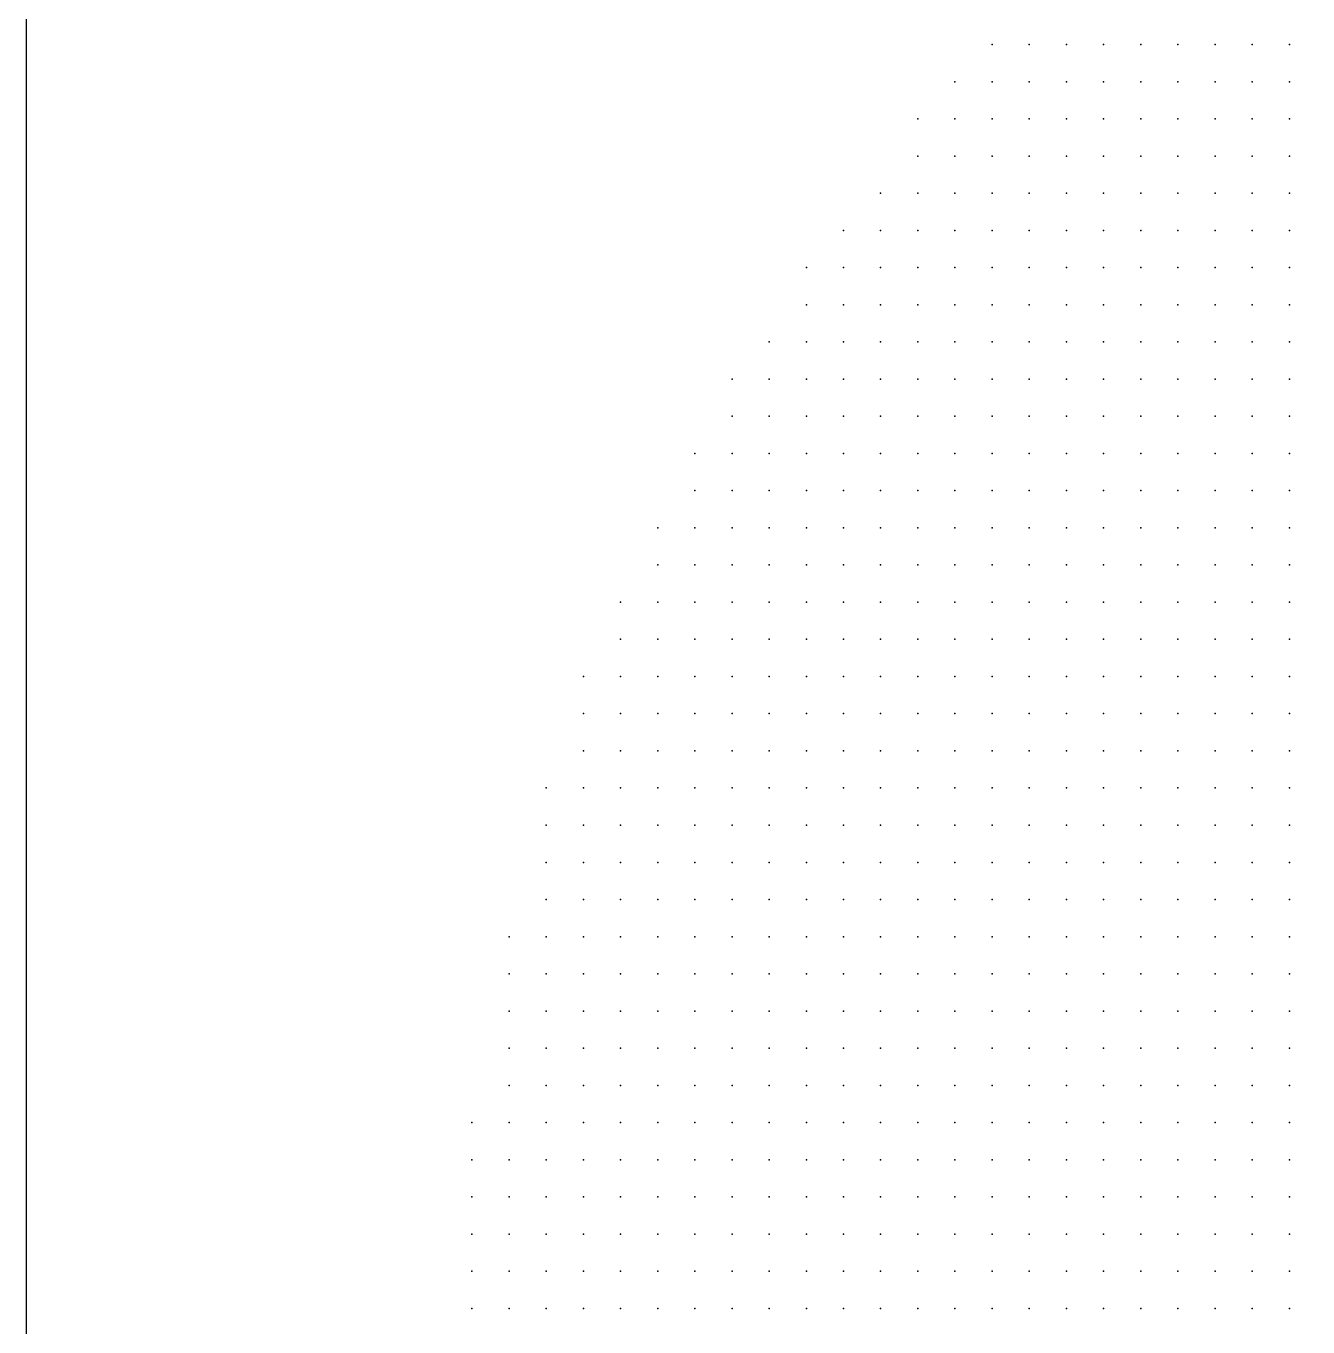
# Model space of a CAD drawing. Header units: millimetres. Extents: x 2848 to 6961, y 1568 to 7914.
# Drawn here: x 3598.28 to 3632.78, y 1649.79 to 1684.79 of the extents above; entities that cross this region are included whole.
import ezdxf

# ---------------------------------------------------------------- set-up
doc = ezdxf.new("R2010")
doc.units = ezdxf.units.MM
doc.header["$PDSIZE"] = -2

msp = doc.modelspace()

# ---------------------------------------------------------------- linework, layer by layer
msp.add_lwpolyline([(3598.282, 1580.289), (3738.282, 1580.289), (3738.282, 1720.289), (3598.282, 1720.289)], close=True)
at = {"color": 30, "true_color": 0xff8321}
for p in [(3624.282, 1684.289), (3625.282, 1684.289), (3623.282, 1683.289), (3624.282, 1683.289), (3625.282, 1683.289), (3622.282, 1682.289), (3623.282, 1682.289), (3624.282, 1682.289), (3625.282, 1682.289), (3622.282, 1681.289), (3623.282, 1681.289), (3624.282, 1681.289), (3625.282, 1681.289), (3621.282, 1680.289), (3622.282, 1680.289), (3623.282, 1680.289), (3624.282, 1680.289), (3625.282, 1680.289), (3620.282, 1679.289), (3621.282, 1679.289), (3619.282, 1678.289), (3620.282, 1678.289), (3621.282, 1678.289), (3619.282, 1677.289), (3620.282, 1677.289), (3621.282, 1677.289), (3618.282, 1676.289), (3619.282, 1676.289), (3620.282, 1676.289), (3621.282, 1676.289)]:
    msp.add_point(p, dxfattribs=at)
at = {"color": 30, "true_color": 0xfe9515}
msp.add_point((3626.282, 1684.289), dxfattribs=at)
at = {"color": 30, "true_color": 0xff9513}
for p in [(3627.282, 1684.289), (3628.282, 1682.289)]:
    msp.add_point(p, dxfattribs=at)
at = {"color": 30, "true_color": 0xff9a14}
msp.add_point((3628.282, 1684.289), dxfattribs=at)
at = {"color": 30, "true_color": 0xff9b15}
for p in [(3629.282, 1684.289), (3631.282, 1684.289), (3632.282, 1684.289), (3631.282, 1683.289), (3632.282, 1683.289), (3631.282, 1682.289), (3632.282, 1682.289), (3631.282, 1681.289), (3632.282, 1681.289), (3631.282, 1680.289), (3632.282, 1680.289), (3631.282, 1679.289), (3632.282, 1679.289), (3631.282, 1678.289), (3632.282, 1678.289), (3631.282, 1677.289), (3632.282, 1677.289)]:
    msp.add_point(p, dxfattribs=at)
at = {"color": 40, "true_color": 0xffa017}
msp.add_point((3630.282, 1684.289), dxfattribs=at)
at = {"color": 30, "true_color": 0xff9117}
msp.add_point((3626.282, 1683.289), dxfattribs=at)
at = {"color": 30, "true_color": 0xff9414}
msp.add_point((3627.282, 1683.289), dxfattribs=at)
at = {"color": 30, "true_color": 0xff9712}
msp.add_point((3628.282, 1683.289), dxfattribs=at)
at = {"color": 30, "true_color": 0xff9b11}
msp.add_point((3629.282, 1683.289), dxfattribs=at)
at = {"color": 30, "true_color": 0xff9c16}
msp.add_point((3630.282, 1683.289), dxfattribs=at)
at = {"color": 30, "true_color": 0xff8e11}
msp.add_point((3626.282, 1682.289), dxfattribs=at)
at = {"color": 30, "true_color": 0xff9211}
msp.add_point((3627.282, 1682.289), dxfattribs=at)
at = {"color": 30, "true_color": 0xff9913}
msp.add_point((3629.282, 1682.289), dxfattribs=at)
at = {"color": 30, "true_color": 0xfe9c15}
msp.add_point((3630.282, 1682.289), dxfattribs=at)
at = {"color": 30, "true_color": 0xfe8d15}
msp.add_point((3626.282, 1681.289), dxfattribs=at)
at = {"color": 30, "true_color": 0xff8f12}
for p in [(3627.282, 1681.289), (3629.282, 1678.289), (3630.282, 1677.289), (3631.282, 1675.289), (3632.282, 1674.289)]:
    msp.add_point(p, dxfattribs=at)
at = {"color": 30, "true_color": 0xff9212}
msp.add_point((3628.282, 1681.289), dxfattribs=at)
at = {"color": 30, "true_color": 0xff9412}
msp.add_point((3629.282, 1681.289), dxfattribs=at)
at = {"color": 30, "true_color": 0xff9815}
msp.add_point((3630.282, 1681.289), dxfattribs=at)
at = {"color": 30, "true_color": 0xff8b14}
for p in [(3626.282, 1680.289), (3627.282, 1678.289), (3630.282, 1674.289), (3631.282, 1673.289)]:
    msp.add_point(p, dxfattribs=at)
at = {"color": 30, "true_color": 0xff8e14}
for p in [(3627.282, 1680.289), (3628.282, 1680.289), (3628.282, 1679.289), (3629.282, 1677.289)]:
    msp.add_point(p, dxfattribs=at)
at = {"color": 30, "true_color": 0xff9515}
msp.add_point((3629.282, 1680.289), dxfattribs=at)
at = {"color": 30, "true_color": 0xff9616}
msp.add_point((3630.282, 1680.289), dxfattribs=at)
at = {"color": 30, "true_color": 0xff861f}
msp.add_point((3622.282, 1679.289), dxfattribs=at)
at = {"color": 30, "true_color": 0xff8317}
msp.add_point((3623.282, 1679.289), dxfattribs=at)
at = {"color": 30, "true_color": 0xff8716}
msp.add_point((3624.282, 1679.289), dxfattribs=at)
at = {"color": 30, "true_color": 0xfe8915}
for p in [(3625.282, 1679.289), (3629.282, 1674.289), (3632.282, 1670.289)]:
    msp.add_point(p, dxfattribs=at)
at = {"color": 30, "true_color": 0xff8a16}
for p in [(3626.282, 1679.289), (3627.282, 1677.289), (3628.282, 1676.289), (3629.282, 1675.289), (3630.282, 1673.289), (3631.282, 1672.289)]:
    msp.add_point(p, dxfattribs=at)
at = {"color": 30, "true_color": 0xff8d13}
for p in [(3627.282, 1679.289), (3630.282, 1675.289), (3631.282, 1674.289), (3632.282, 1673.289)]:
    msp.add_point(p, dxfattribs=at)
at = {"color": 30, "true_color": 0xff9114}
msp.add_point((3629.282, 1679.289), dxfattribs=at)
at = {"color": 30, "true_color": 0xff9312}
msp.add_point((3630.282, 1679.289), dxfattribs=at)
at = {"color": 30, "true_color": 0xff811b}
for p in [(3622.282, 1678.289), (3622.282, 1677.289), (3624.282, 1675.289), (3625.282, 1673.289), (3626.282, 1672.289), (3627.282, 1671.289), (3628.282, 1669.289), (3629.282, 1668.289), (3630.282, 1667.289), (3632.282, 1665.289)]:
    msp.add_point(p, dxfattribs=at)
at = {"color": 30, "true_color": 0xfe831b}
for p in [(3623.282, 1678.289), (3626.282, 1673.289), (3632.282, 1666.289)]:
    msp.add_point(p, dxfattribs=at)
at = {"color": 30, "true_color": 0xff8619}
for p in [(3624.282, 1678.289), (3625.282, 1677.289), (3631.282, 1669.289)]:
    msp.add_point(p, dxfattribs=at)
at = {"color": 30, "true_color": 0xfe8918}
msp.add_point((3625.282, 1678.289), dxfattribs=at)
at = {"color": 30, "true_color": 0xfe8917}
for p in [(3626.282, 1678.289), (3627.282, 1676.289), (3628.282, 1675.289), (3631.282, 1671.289)]:
    msp.add_point(p, dxfattribs=at)
at = {"color": 30, "true_color": 0xfd8d10}
msp.add_point((3628.282, 1678.289), dxfattribs=at)
at = {"color": 30, "true_color": 0xff9113}
msp.add_point((3630.282, 1678.289), dxfattribs=at)
at = {"color": 30, "true_color": 0xff811a}
msp.add_point((3623.282, 1677.289), dxfattribs=at)
at = {"color": 30, "true_color": 0xff841a}
for p in [(3624.282, 1677.289), (3625.282, 1676.289), (3626.282, 1674.289), (3627.282, 1673.289), (3628.282, 1672.289), (3630.282, 1669.289), (3631.282, 1668.289), (3632.282, 1667.289)]:
    msp.add_point(p, dxfattribs=at)
at = {"color": 30, "true_color": 0xff8817}
for p in [(3626.282, 1677.289), (3629.282, 1673.289), (3630.282, 1672.289), (3632.282, 1669.289)]:
    msp.add_point(p, dxfattribs=at)
at = {"color": 30, "true_color": 0xfe8b14}
msp.add_point((3628.282, 1677.289), dxfattribs=at)
at = {"color": 30, "true_color": 0xfe801c}
msp.add_point((3622.282, 1676.289), dxfattribs=at)
at = {"color": 30, "true_color": 0xff821e}
msp.add_point((3623.282, 1676.289), dxfattribs=at)
at = {"color": 30, "true_color": 0xff821b}
for p in [(3624.282, 1676.289), (3625.282, 1675.289), (3625.282, 1674.289), (3627.282, 1672.289), (3629.282, 1669.289), (3631.282, 1667.289)]:
    msp.add_point(p, dxfattribs=at)
at = {"color": 30, "true_color": 0xff8717}
for p in [(3626.282, 1676.289), (3627.282, 1675.289), (3630.282, 1671.289), (3631.282, 1670.289), (3632.282, 1668.289)]:
    msp.add_point(p, dxfattribs=at)
at = {"color": 30, "true_color": 0xff8c15}
for p in [(3629.282, 1676.289), (3632.282, 1672.289)]:
    msp.add_point(p, dxfattribs=at)
at = {"color": 30, "true_color": 0xfe8d13}
msp.add_point((3630.282, 1676.289), dxfattribs=at)
at = {"color": 30, "true_color": 0xfe9013}
msp.add_point((3631.282, 1676.289), dxfattribs=at)
at = {"color": 30, "true_color": 0xfd9011}
msp.add_point((3632.282, 1676.289), dxfattribs=at)
at = {"color": 30, "true_color": 0xff662a}
for p in [(3617.282, 1675.289), (3617.282, 1674.289), (3616.282, 1673.289), (3617.282, 1673.289), (3616.282, 1672.289), (3617.282, 1672.289), (3615.282, 1671.289), (3616.282, 1671.289), (3617.282, 1671.289), (3615.282, 1670.289), (3616.282, 1670.289), (3617.282, 1670.289), (3614.282, 1669.289), (3615.282, 1669.289), (3614.282, 1668.289), (3615.282, 1668.289), (3615.282, 1667.289), (3615.282, 1666.289), (3616.282, 1666.289), (3625.282, 1655.289), (3630.282, 1650.289)]:
    msp.add_point(p, dxfattribs=at)
at = {"color": 30, "true_color": 0xff6c0d}
msp.add_point((3618.282, 1675.289), dxfattribs=at)
at = {"color": 30, "true_color": 0xfe7c26}
msp.add_point((3619.282, 1675.289), dxfattribs=at)
at = {"color": 30, "true_color": 0xfe7b21}
for p in [(3620.282, 1675.289), (3622.282, 1673.289)]:
    msp.add_point(p, dxfattribs=at)
at = {"color": 30, "true_color": 0xfe7c1e}
for p in [(3621.282, 1675.289), (3621.282, 1674.289), (3626.282, 1669.289)]:
    msp.add_point(p, dxfattribs=at)
at = {"color": 30, "true_color": 0xff7f1c}
for p in [(3622.282, 1675.289), (3623.282, 1674.289), (3624.282, 1673.289), (3627.282, 1669.289), (3628.282, 1668.289), (3629.282, 1667.289)]:
    msp.add_point(p, dxfattribs=at)
at = {"color": 30, "true_color": 0xff801d}
for p in [(3623.282, 1675.289), (3625.282, 1672.289), (3626.282, 1671.289), (3630.282, 1666.289), (3631.282, 1665.289), (3632.282, 1664.289)]:
    msp.add_point(p, dxfattribs=at)
at = {"color": 30, "true_color": 0xff8719}
for p in [(3626.282, 1675.289), (3627.282, 1674.289), (3628.282, 1673.289)]:
    msp.add_point(p, dxfattribs=at)
at = {"color": 30, "true_color": 0xff9013}
msp.add_point((3632.282, 1675.289), dxfattribs=at)
at = {"color": 30, "true_color": 0xff7520}
msp.add_point((3618.282, 1674.289), dxfattribs=at)
at = {"color": 30, "true_color": 0xff7721}
for p in [(3619.282, 1674.289), (3623.282, 1669.289), (3624.282, 1667.289), (3625.282, 1666.289), (3628.282, 1663.289)]:
    msp.add_point(p, dxfattribs=at)
at = {"color": 30, "true_color": 0xff7922}
for p in [(3620.282, 1674.289), (3628.282, 1661.289)]:
    msp.add_point(p, dxfattribs=at)
at = {"color": 30, "true_color": 0xff7e20}
msp.add_point((3622.282, 1674.289), dxfattribs=at)
at = {"color": 30, "true_color": 0xff7f1a}
for p in [(3624.282, 1674.289), (3627.282, 1670.289)]:
    msp.add_point(p, dxfattribs=at)
at = {"color": 30, "true_color": 0xff8818}
msp.add_point((3628.282, 1674.289), dxfattribs=at)
at = {"color": 30, "true_color": 0xff7625}
msp.add_point((3618.282, 1673.289), dxfattribs=at)
at = {"color": 30, "true_color": 0xfe7620}
for p in [(3619.282, 1673.289), (3623.282, 1668.289)]:
    msp.add_point(p, dxfattribs=at)
at = {"color": 30, "true_color": 0xff7723}
for p in [(3620.282, 1673.289), (3622.282, 1670.289)]:
    msp.add_point(p, dxfattribs=at)
at = {"color": 30, "true_color": 0xff7a21}
for p in [(3621.282, 1673.289), (3624.282, 1669.289), (3627.282, 1665.289)]:
    msp.add_point(p, dxfattribs=at)
at = {"color": 30, "true_color": 0xfe7e1d}
for p in [(3623.282, 1673.289), (3627.282, 1668.289)]:
    msp.add_point(p, dxfattribs=at)
at = {"color": 30, "true_color": 0xff7424}
msp.add_point((3618.282, 1672.289), dxfattribs=at)
at = {"color": 30, "true_color": 0xff7522}
for p in [(3619.282, 1672.289), (3620.282, 1671.289), (3622.282, 1668.289), (3623.282, 1667.289), (3624.282, 1666.289), (3625.282, 1665.289), (3626.282, 1664.289), (3626.282, 1663.289), (3628.282, 1662.289)]:
    msp.add_point(p, dxfattribs=at)
at = {"color": 30, "true_color": 0xff761e}
msp.add_point((3620.282, 1672.289), dxfattribs=at)
at = {"color": 30, "true_color": 0xff771f}
for p in [(3621.282, 1672.289), (3621.282, 1671.289), (3624.282, 1668.289)]:
    msp.add_point(p, dxfattribs=at)
at = {"color": 30, "true_color": 0xff7921}
for p in [(3622.282, 1672.289), (3629.282, 1663.289)]:
    msp.add_point(p, dxfattribs=at)
at = {"color": 30, "true_color": 0xfe7b20}
for p in [(3623.282, 1672.289), (3626.282, 1667.289), (3627.282, 1666.289), (3628.282, 1665.289), (3629.282, 1664.289)]:
    msp.add_point(p, dxfattribs=at)
at = {"color": 30, "true_color": 0xff7f1e}
for p in [(3624.282, 1672.289), (3625.282, 1671.289), (3626.282, 1670.289), (3628.282, 1667.289), (3629.282, 1666.289), (3630.282, 1665.289), (3631.282, 1664.289)]:
    msp.add_point(p, dxfattribs=at)
at = {"color": 30, "true_color": 0xff8617}
msp.add_point((3629.282, 1672.289), dxfattribs=at)
at = {"color": 30, "true_color": 0xfe7223}
msp.add_point((3618.282, 1671.289), dxfattribs=at)
at = {"color": 30, "true_color": 0xfe7322}
msp.add_point((3619.282, 1671.289), dxfattribs=at)
at = {"color": 30, "true_color": 0xff791f}
msp.add_point((3622.282, 1671.289), dxfattribs=at)
at = {"color": 30, "true_color": 0xff7b1e}
msp.add_point((3623.282, 1671.289), dxfattribs=at)
at = {"color": 30, "true_color": 0xff7d1f}
for p in [(3624.282, 1671.289), (3625.282, 1670.289), (3626.282, 1668.289)]:
    msp.add_point(p, dxfattribs=at)
at = {"color": 30, "true_color": 0xff831c}
for p in [(3628.282, 1671.289), (3630.282, 1668.289)]:
    msp.add_point(p, dxfattribs=at)
at = {"color": 30, "true_color": 0xff8518}
for p in [(3629.282, 1671.289), (3630.282, 1670.289)]:
    msp.add_point(p, dxfattribs=at)
at = {"color": 30, "true_color": 0xff8a18}
msp.add_point((3632.282, 1671.289), dxfattribs=at)
at = {"color": 30, "true_color": 0xff7024}
for p in [(3618.282, 1670.289), (3621.282, 1666.289), (3624.282, 1662.289), (3625.282, 1661.289), (3627.282, 1661.289)]:
    msp.add_point(p, dxfattribs=at)
at = {"color": 30, "true_color": 0xff7127}
msp.add_point((3619.282, 1670.289), dxfattribs=at)
at = {"color": 30, "true_color": 0xff7423}
for p in [(3620.282, 1670.289), (3621.282, 1669.289), (3622.282, 1667.289), (3623.282, 1666.289), (3624.282, 1665.289), (3625.282, 1664.289)]:
    msp.add_point(p, dxfattribs=at)
at = {"color": 30, "true_color": 0xfe7622}
for p in [(3621.282, 1670.289), (3622.282, 1669.289), (3627.282, 1663.289), (3627.282, 1662.289)]:
    msp.add_point(p, dxfattribs=at)
at = {"color": 30, "true_color": 0xfd7a20}
msp.add_point((3623.282, 1670.289), dxfattribs=at)
at = {"color": 30, "true_color": 0xff7c21}
for p in [(3624.282, 1670.289), (3630.282, 1663.289)]:
    msp.add_point(p, dxfattribs=at)
at = {"color": 30, "true_color": 0xff811c}
msp.add_point((3628.282, 1670.289), dxfattribs=at)
at = {"color": 30, "true_color": 0xff8319}
msp.add_point((3629.282, 1670.289), dxfattribs=at)
at = {"color": 30, "true_color": 0xff6f2a}
msp.add_point((3616.282, 1669.289), dxfattribs=at)
at = {"color": 30, "true_color": 0xfe6e27}
for p in [(3617.282, 1669.289), (3618.282, 1668.289), (3619.282, 1667.289), (3622.282, 1663.289)]:
    msp.add_point(p, dxfattribs=at)
at = {"color": 30, "true_color": 0xff6f26}
for p in [(3618.282, 1669.289), (3619.282, 1668.289), (3621.282, 1665.289), (3622.282, 1664.289), (3623.282, 1663.289)]:
    msp.add_point(p, dxfattribs=at)
at = {"color": 30, "true_color": 0xff7226}
msp.add_point((3619.282, 1669.289), dxfattribs=at)
at = {"color": 30, "true_color": 0xff7425}
msp.add_point((3620.282, 1669.289), dxfattribs=at)
at = {"color": 30, "true_color": 0xff7b20}
for p in [(3625.282, 1669.289), (3625.282, 1668.289)]:
    msp.add_point(p, dxfattribs=at)
at = {"color": 30, "true_color": 0xff6c29}
for p in [(3616.282, 1668.289), (3622.282, 1661.289)]:
    msp.add_point(p, dxfattribs=at)
at = {"color": 30, "true_color": 0xff6c27}
for p in [(3617.282, 1668.289), (3620.282, 1664.289), (3621.282, 1663.289), (3622.282, 1662.289), (3623.282, 1661.289), (3624.282, 1660.289), (3624.282, 1659.289)]:
    msp.add_point(p, dxfattribs=at)
at = {"color": 30, "true_color": 0xff7125}
for p in [(3620.282, 1668.289), (3623.282, 1664.289), (3624.282, 1663.289)]:
    msp.add_point(p, dxfattribs=at)
at = {"color": 30, "true_color": 0xff7324}
for p in [(3621.282, 1668.289), (3623.282, 1665.289), (3624.282, 1664.289), (3625.282, 1663.289)]:
    msp.add_point(p, dxfattribs=at)
at = {"color": 20, "true_color": 0xff5e30}
for p in [(3613.282, 1667.289), (3614.282, 1667.289), (3613.282, 1666.289), (3614.282, 1666.289), (3613.282, 1665.289), (3614.282, 1665.289), (3612.282, 1664.289), (3613.282, 1664.289), (3614.282, 1664.289), (3612.282, 1663.289), (3613.282, 1663.289), (3614.282, 1663.289), (3612.282, 1662.289), (3613.282, 1662.289), (3614.282, 1662.289), (3612.282, 1661.289), (3613.282, 1661.289), (3614.282, 1661.289), (3615.282, 1661.289), (3611.282, 1660.289), (3612.282, 1660.289), (3613.282, 1660.289), (3614.282, 1660.289), (3611.282, 1659.289), (3612.282, 1659.289), (3613.282, 1659.289), (3614.282, 1659.289), (3615.282, 1659.289), (3611.282, 1658.289), (3612.282, 1658.289), (3613.282, 1658.289), (3614.282, 1658.289), (3611.282, 1657.289), (3612.282, 1657.289), (3613.282, 1657.289), (3614.282, 1657.289), (3611.282, 1656.289), (3612.282, 1656.289), (3613.282, 1656.289), (3614.282, 1656.289), (3610.282, 1655.289), (3611.282, 1655.289), (3612.282, 1655.289), (3613.282, 1655.289), (3614.282, 1655.289), (3610.282, 1654.289), (3611.282, 1654.289), (3612.282, 1654.289), (3613.282, 1654.289), (3614.282, 1654.289), (3610.282, 1653.289), (3611.282, 1653.289), (3612.282, 1653.289), (3613.282, 1653.289), (3614.282, 1653.289), (3610.282, 1652.289), (3611.282, 1652.289), (3612.282, 1652.289), (3613.282, 1652.289), (3614.282, 1652.289), (3610.282, 1651.289), (3611.282, 1651.289), (3612.282, 1651.289), (3613.282, 1651.289), (3614.282, 1651.289)]:
    msp.add_point(p, dxfattribs=at)
at = {"color": 30, "true_color": 0xfd6728}
msp.add_point((3616.282, 1667.289), dxfattribs=at)
at = {"color": 30, "true_color": 0xfe6b28}
for p in [(3617.282, 1667.289), (3623.282, 1660.289)]:
    msp.add_point(p, dxfattribs=at)
at = {"color": 30, "true_color": 0xff6d28}
for p in [(3618.282, 1667.289), (3619.282, 1666.289)]:
    msp.add_point(p, dxfattribs=at)
at = {"color": 30, "true_color": 0xfe6e25}
for p in [(3620.282, 1667.289), (3620.282, 1666.289), (3624.282, 1661.289)]:
    msp.add_point(p, dxfattribs=at)
at = {"color": 30, "true_color": 0xff7223}
for p in [(3621.282, 1667.289), (3622.282, 1666.289), (3622.282, 1665.289), (3625.282, 1662.289)]:
    msp.add_point(p, dxfattribs=at)
at = {"color": 30, "true_color": 0xfe781f}
for p in [(3625.282, 1667.289), (3630.282, 1662.289)]:
    msp.add_point(p, dxfattribs=at)
at = {"color": 30, "true_color": 0xfd7c1e}
for p in [(3627.282, 1667.289), (3631.282, 1663.289)]:
    msp.add_point(p, dxfattribs=at)
at = {"color": 30, "true_color": 0xff692a}
for p in [(3617.282, 1666.289), (3618.282, 1665.289), (3620.282, 1662.289), (3621.282, 1661.289), (3622.282, 1660.289)]:
    msp.add_point(p, dxfattribs=at)
at = {"color": 30, "true_color": 0xff6b29}
for p in [(3618.282, 1666.289), (3621.282, 1662.289)]:
    msp.add_point(p, dxfattribs=at)
at = {"color": 30, "true_color": 0xff7920}
for p in [(3626.282, 1666.289), (3628.282, 1664.289)]:
    msp.add_point(p, dxfattribs=at)
at = {"color": 30, "true_color": 0xfe7d1f}
for p in [(3628.282, 1666.289), (3629.282, 1665.289), (3630.282, 1664.289)]:
    msp.add_point(p, dxfattribs=at)
at = {"color": 30, "true_color": 0xff801b}
msp.add_point((3631.282, 1666.289), dxfattribs=at)
at = {"color": 30, "true_color": 0xff642c}
for p in [(3615.282, 1665.289), (3616.282, 1664.289), (3618.282, 1661.289), (3619.282, 1660.289), (3620.282, 1659.289), (3623.282, 1656.289), (3627.282, 1654.289), (3627.282, 1652.289)]:
    msp.add_point(p, dxfattribs=at)
at = {"color": 30, "true_color": 0xff662c}
for p in [(3616.282, 1665.289), (3617.282, 1664.289), (3622.282, 1658.289), (3626.282, 1653.289), (3630.282, 1651.289), (3632.282, 1650.289)]:
    msp.add_point(p, dxfattribs=at)
at = {"color": 30, "true_color": 0xff672b}
for p in [(3617.282, 1665.289), (3618.282, 1664.289), (3619.282, 1663.289), (3620.282, 1661.289), (3621.282, 1660.289), (3623.282, 1657.289), (3624.282, 1656.289), (3628.282, 1652.289), (3629.282, 1651.289)]:
    msp.add_point(p, dxfattribs=at)
at = {"color": 30, "true_color": 0xfe6b26}
for p in [(3619.282, 1665.289), (3625.282, 1660.289)]:
    msp.add_point(p, dxfattribs=at)
at = {"color": 30, "true_color": 0xff6d27}
for p in [(3620.282, 1665.289), (3621.282, 1664.289)]:
    msp.add_point(p, dxfattribs=at)
at = {"color": 30, "true_color": 0xff7822}
for p in [(3626.282, 1665.289), (3627.282, 1664.289)]:
    msp.add_point(p, dxfattribs=at)
at = {"color": 30, "true_color": 0xff642b}
for p in [(3615.282, 1664.289), (3626.282, 1655.289), (3628.282, 1653.289), (3629.282, 1650.289)]:
    msp.add_point(p, dxfattribs=at)
at = {"color": 30, "true_color": 0xfe6927}
msp.add_point((3619.282, 1664.289), dxfattribs=at)
at = {"color": 30, "true_color": 0xff622d}
for p in [(3615.282, 1663.289), (3616.282, 1662.289), (3617.282, 1661.289), (3620.282, 1657.289)]:
    msp.add_point(p, dxfattribs=at)
at = {"color": 30, "true_color": 0xfe632d}
for p in [(3616.282, 1663.289), (3618.282, 1660.289)]:
    msp.add_point(p, dxfattribs=at)
at = {"color": 30, "true_color": 0xff652d}
for p in [(3617.282, 1663.289), (3618.282, 1662.289), (3619.282, 1661.289), (3622.282, 1657.289)]:
    msp.add_point(p, dxfattribs=at)
at = {"color": 30, "true_color": 0xff672d}
for p in [(3618.282, 1663.289), (3619.282, 1662.289), (3626.282, 1654.289), (3631.282, 1650.289)]:
    msp.add_point(p, dxfattribs=at)
at = {"color": 30, "true_color": 0xff6a28}
msp.add_point((3620.282, 1663.289), dxfattribs=at)
at = {"color": 30, "true_color": 0xfd7b1b}
msp.add_point((3632.282, 1663.289), dxfattribs=at)
at = {"color": 20, "true_color": 0xff5f2e}
msp.add_point((3615.282, 1662.289), dxfattribs=at)
at = {"color": 30, "true_color": 0xff652f}
msp.add_point((3617.282, 1662.289), dxfattribs=at)
at = {"color": 30, "true_color": 0xfe6e28}
msp.add_point((3623.282, 1662.289), dxfattribs=at)
at = {"color": 30, "true_color": 0xfe7524}
msp.add_point((3626.282, 1662.289), dxfattribs=at)
at = {"color": 30, "true_color": 0xff741f}
msp.add_point((3629.282, 1662.289), dxfattribs=at)
at = {"color": 30, "true_color": 0xfe7d21}
msp.add_point((3631.282, 1662.289), dxfattribs=at)
at = {"color": 30, "true_color": 0xff861d}
msp.add_point((3632.282, 1662.289), dxfattribs=at)
at = {"color": 30, "true_color": 0xfe612e}
for p in [(3616.282, 1661.289), (3617.282, 1660.289), (3618.282, 1659.289), (3623.282, 1653.289), (3624.282, 1652.289)]:
    msp.add_point(p, dxfattribs=at)
at = {"color": 30, "true_color": 0xfe7024}
msp.add_point((3626.282, 1661.289), dxfattribs=at)
at = {"color": 30, "true_color": 0xfe8b1e}
msp.add_point((3629.282, 1661.289), dxfattribs=at)
at = {"color": 30, "true_color": 0xff991d}
msp.add_point((3630.282, 1661.289), dxfattribs=at)
at = {"color": 40, "true_color": 0xffa519}
msp.add_point((3631.282, 1661.289), dxfattribs=at)
at = {"color": 40, "true_color": 0xffab1c}
msp.add_point((3632.282, 1661.289), dxfattribs=at)
at = {"color": 20, "true_color": 0xff5f2f}
for p in [(3615.282, 1660.289), (3618.282, 1657.289), (3619.282, 1656.289), (3620.282, 1655.289), (3622.282, 1653.289), (3623.282, 1652.289), (3624.282, 1651.289)]:
    msp.add_point(p, dxfattribs=at)
at = {"color": 30, "true_color": 0xfe6030}
for p in [(3616.282, 1660.289), (3618.282, 1658.289), (3620.282, 1656.289)]:
    msp.add_point(p, dxfattribs=at)
at = {"color": 30, "true_color": 0xfe652b}
for p in [(3620.282, 1660.289), (3629.282, 1652.289)]:
    msp.add_point(p, dxfattribs=at)
at = {"color": 30, "true_color": 0xfd7a22}
msp.add_point((3626.282, 1660.289), dxfattribs=at)
at = {"color": 30, "true_color": 0xff8f1d}
msp.add_point((3627.282, 1660.289), dxfattribs=at)
at = {"color": 40, "true_color": 0xffa216}
for p in [(3628.282, 1660.289), (3630.282, 1653.289)]:
    msp.add_point(p, dxfattribs=at)
at = {"color": 40, "true_color": 0xffa916}
for p in [(3629.282, 1660.289), (3631.282, 1653.289)]:
    msp.add_point(p, dxfattribs=at)
at = {"color": 40, "true_color": 0xffaa19}
msp.add_point((3630.282, 1660.289), dxfattribs=at)
at = {"color": 40, "true_color": 0xffa81a}
for p in [(3631.282, 1660.289), (3632.282, 1660.289), (3632.282, 1658.289), (3632.282, 1657.289), (3632.282, 1656.289), (3632.282, 1655.289)]:
    msp.add_point(p, dxfattribs=at)
at = {"color": 30, "true_color": 0xff6030}
msp.add_point((3616.282, 1659.289), dxfattribs=at)
at = {"color": 30, "true_color": 0xfe6031}
msp.add_point((3617.282, 1659.289), dxfattribs=at)
at = {"color": 30, "true_color": 0xfe632b}
for p in [(3619.282, 1659.289), (3620.282, 1658.289), (3621.282, 1658.289), (3621.282, 1657.289), (3623.282, 1655.289), (3624.282, 1654.289), (3626.282, 1652.289), (3628.282, 1650.289)]:
    msp.add_point(p, dxfattribs=at)
at = {"color": 30, "true_color": 0xfe652c}
for p in [(3621.282, 1659.289), (3628.282, 1651.289)]:
    msp.add_point(p, dxfattribs=at)
at = {"color": 30, "true_color": 0xff6829}
for p in [(3622.282, 1659.289), (3623.282, 1658.289), (3624.282, 1658.289)]:
    msp.add_point(p, dxfattribs=at)
at = {"color": 30, "true_color": 0xfe6829}
msp.add_point((3623.282, 1659.289), dxfattribs=at)
at = {"color": 30, "true_color": 0xfe8c1c}
msp.add_point((3625.282, 1659.289), dxfattribs=at)
at = {"color": 40, "true_color": 0xffa113}
for p in [(3626.282, 1659.289), (3627.282, 1657.289)]:
    msp.add_point(p, dxfattribs=at)
at = {"color": 40, "true_color": 0xffa415}
for p in [(3627.282, 1659.289), (3626.282, 1658.289), (3629.282, 1657.289)]:
    msp.add_point(p, dxfattribs=at)
at = {"color": 40, "true_color": 0xfea316}
for p in [(3628.282, 1659.289), (3629.282, 1656.289)]:
    msp.add_point(p, dxfattribs=at)
at = {"color": 40, "true_color": 0xfda618}
for p in [(3629.282, 1659.289), (3629.282, 1658.289)]:
    msp.add_point(p, dxfattribs=at)
at = {"color": 40, "true_color": 0xffa61a}
msp.add_point((3630.282, 1659.289), dxfattribs=at)
at = {"color": 40, "true_color": 0xffa91b}
for p in [(3631.282, 1659.289), (3632.282, 1659.289)]:
    msp.add_point(p, dxfattribs=at)
at = {"color": 20, "true_color": 0xff5931}
for p in [(3615.282, 1658.289), (3615.282, 1657.289), (3616.282, 1656.289)]:
    msp.add_point(p, dxfattribs=at)
at = {"color": 20, "true_color": 0xff5d2f}
for p in [(3616.282, 1658.289), (3618.282, 1656.289), (3619.282, 1655.289), (3620.282, 1654.289), (3622.282, 1652.289), (3623.282, 1651.289)]:
    msp.add_point(p, dxfattribs=at)
at = {"color": 20, "true_color": 0xfe5e2e}
msp.add_point((3617.282, 1658.289), dxfattribs=at)
at = {"color": 30, "true_color": 0xff622f}
msp.add_point((3619.282, 1658.289), dxfattribs=at)
at = {"color": 30, "true_color": 0xff9219}
msp.add_point((3625.282, 1658.289), dxfattribs=at)
at = {"color": 40, "true_color": 0xffa016}
msp.add_point((3627.282, 1658.289), dxfattribs=at)
at = {"color": 40, "true_color": 0xffa317}
msp.add_point((3628.282, 1658.289), dxfattribs=at)
at = {"color": 40, "true_color": 0xffa618}
for p in [(3630.282, 1658.289), (3631.282, 1655.289)]:
    msp.add_point(p, dxfattribs=at)
at = {"color": 40, "true_color": 0xffa918}
msp.add_point((3631.282, 1658.289), dxfattribs=at)
at = {"color": 20, "true_color": 0xff5a30}
for p in [(3616.282, 1657.289), (3618.282, 1655.289), (3619.282, 1654.289)]:
    msp.add_point(p, dxfattribs=at)
at = {"color": 20, "true_color": 0xff5d2e}
msp.add_point((3617.282, 1657.289), dxfattribs=at)
at = {"color": 30, "true_color": 0xff6131}
msp.add_point((3619.282, 1657.289), dxfattribs=at)
at = {"color": 30, "true_color": 0xff652c}
for p in [(3624.282, 1657.289), (3631.282, 1651.289)]:
    msp.add_point(p, dxfattribs=at)
at = {"color": 30, "true_color": 0xfe7026}
msp.add_point((3625.282, 1657.289), dxfattribs=at)
at = {"color": 30, "true_color": 0xff9d16}
msp.add_point((3626.282, 1657.289), dxfattribs=at)
at = {"color": 40, "true_color": 0xfea116}
msp.add_point((3628.282, 1657.289), dxfattribs=at)
at = {"color": 40, "true_color": 0xffa616}
for p in [(3630.282, 1657.289), (3631.282, 1654.289)]:
    msp.add_point(p, dxfattribs=at)
at = {"color": 40, "true_color": 0xffa719}
for p in [(3631.282, 1657.289), (3631.282, 1656.289), (3632.282, 1654.289), (3632.282, 1653.289)]:
    msp.add_point(p, dxfattribs=at)
at = {"color": 20, "true_color": 0xff5934}
msp.add_point((3615.282, 1656.289), dxfattribs=at)
at = {"color": 20, "true_color": 0xff5a32}
for p in [(3617.282, 1656.289), (3617.282, 1655.289), (3618.282, 1654.289), (3619.282, 1653.289), (3620.282, 1652.289), (3622.282, 1650.289)]:
    msp.add_point(p, dxfattribs=at)
at = {"color": 30, "true_color": 0xfe612c}
for p in [(3621.282, 1656.289), (3622.282, 1655.289)]:
    msp.add_point(p, dxfattribs=at)
at = {"color": 30, "true_color": 0xfe632a}
for p in [(3622.282, 1656.289), (3625.282, 1653.289)]:
    msp.add_point(p, dxfattribs=at)
at = {"color": 30, "true_color": 0xff652a}
msp.add_point((3625.282, 1656.289), dxfattribs=at)
at = {"color": 30, "true_color": 0xff7f21}
msp.add_point((3626.282, 1656.289), dxfattribs=at)
at = {"color": 40, "true_color": 0xfea513}
msp.add_point((3627.282, 1656.289), dxfattribs=at)
at = {"color": 40, "true_color": 0xfea018}
msp.add_point((3628.282, 1656.289), dxfattribs=at)
at = {"color": 40, "true_color": 0xffa516}
for p in [(3630.282, 1656.289), (3630.282, 1654.289)]:
    msp.add_point(p, dxfattribs=at)
at = {"color": 20, "true_color": 0xff5733}
for p in [(3615.282, 1655.289), (3616.282, 1654.289), (3617.282, 1653.289), (3618.282, 1652.289), (3619.282, 1651.289), (3620.282, 1650.289)]:
    msp.add_point(p, dxfattribs=at)
at = {"color": 20, "true_color": 0xff5833}
for p in [(3616.282, 1655.289), (3617.282, 1654.289), (3618.282, 1653.289), (3619.282, 1652.289), (3620.282, 1651.289), (3621.282, 1650.289)]:
    msp.add_point(p, dxfattribs=at)
at = {"color": 30, "true_color": 0xff602e}
for p in [(3621.282, 1655.289), (3622.282, 1654.289), (3625.282, 1650.289), (3626.282, 1650.289)]:
    msp.add_point(p, dxfattribs=at)
at = {"color": 30, "true_color": 0xff642f}
msp.add_point((3624.282, 1655.289), dxfattribs=at)
at = {"color": 30, "true_color": 0xfe881c}
msp.add_point((3627.282, 1655.289), dxfattribs=at)
at = {"color": 40, "true_color": 0xffa712}
msp.add_point((3628.282, 1655.289), dxfattribs=at)
at = {"color": 40, "true_color": 0xffa318}
msp.add_point((3629.282, 1655.289), dxfattribs=at)
at = {"color": 40, "true_color": 0xffa31a}
msp.add_point((3630.282, 1655.289), dxfattribs=at)
at = {"color": 20, "true_color": 0xff5633}
msp.add_point((3615.282, 1654.289), dxfattribs=at)
at = {"color": 20, "true_color": 0xff5e2f}
msp.add_point((3621.282, 1654.289), dxfattribs=at)
at = {"color": 30, "true_color": 0xff622b}
for p in [(3623.282, 1654.289), (3626.282, 1651.289)]:
    msp.add_point(p, dxfattribs=at)
at = {"color": 30, "true_color": 0xff662e}
msp.add_point((3625.282, 1654.289), dxfattribs=at)
at = {"color": 30, "true_color": 0xfe881e}
msp.add_point((3628.282, 1654.289), dxfattribs=at)
at = {"color": 40, "true_color": 0xffa715}
msp.add_point((3629.282, 1654.289), dxfattribs=at)
at = {"color": 20, "true_color": 0xfe5433}
msp.add_point((3615.282, 1653.289), dxfattribs=at)
at = {"color": 20, "true_color": 0xff5534}
for p in [(3616.282, 1653.289), (3617.282, 1652.289), (3618.282, 1651.289), (3619.282, 1650.289)]:
    msp.add_point(p, dxfattribs=at)
at = {"color": 20, "true_color": 0xfe5b30}
for p in [(3620.282, 1653.289), (3621.282, 1652.289), (3622.282, 1651.289), (3623.282, 1650.289)]:
    msp.add_point(p, dxfattribs=at)
at = {"color": 20, "true_color": 0xfe5c2e}
msp.add_point((3621.282, 1653.289), dxfattribs=at)
at = {"color": 30, "true_color": 0xff622e}
msp.add_point((3624.282, 1653.289), dxfattribs=at)
at = {"color": 30, "true_color": 0xff662d}
msp.add_point((3627.282, 1653.289), dxfattribs=at)
at = {"color": 30, "true_color": 0xff7e23}
msp.add_point((3629.282, 1653.289), dxfattribs=at)
at = {"color": 20, "true_color": 0xff5237}
for p in [(3615.282, 1652.289), (3616.282, 1651.289), (3617.282, 1650.289)]:
    msp.add_point(p, dxfattribs=at)
at = {"color": 20, "true_color": 0xff5436}
for p in [(3616.282, 1652.289), (3618.282, 1650.289)]:
    msp.add_point(p, dxfattribs=at)
at = {"color": 30, "true_color": 0xff632e}
msp.add_point((3625.282, 1652.289), dxfattribs=at)
at = {"color": 30, "true_color": 0xfe7028}
msp.add_point((3630.282, 1652.289), dxfattribs=at)
at = {"color": 30, "true_color": 0xfe901d}
msp.add_point((3631.282, 1652.289), dxfattribs=at)
at = {"color": 40, "true_color": 0xfea517}
msp.add_point((3632.282, 1652.289), dxfattribs=at)
at = {"color": 20, "true_color": 0xff5138}
for p in [(3615.282, 1651.289), (3616.282, 1650.289)]:
    msp.add_point(p, dxfattribs=at)
at = {"color": 20, "true_color": 0xfe5335}
msp.add_point((3617.282, 1651.289), dxfattribs=at)
at = {"color": 20, "true_color": 0xff5932}
msp.add_point((3621.282, 1651.289), dxfattribs=at)
at = {"color": 20, "true_color": 0xfd5f2f}
msp.add_point((3625.282, 1651.289), dxfattribs=at)
at = {"color": 30, "true_color": 0xff632c}
msp.add_point((3627.282, 1651.289), dxfattribs=at)
at = {"color": 30, "true_color": 0xff7429}
msp.add_point((3632.282, 1651.289), dxfattribs=at)
at = {"color": 13, "true_color": 0xfe4e4e}
msp.add_point((3610.282, 1650.289), dxfattribs=at)
at = {"color": 20, "true_color": 0xfe4936}
msp.add_point((3611.282, 1650.289), dxfattribs=at)
at = {"color": 20, "true_color": 0xff4d39}
msp.add_point((3612.282, 1650.289), dxfattribs=at)
at = {"color": 20, "true_color": 0xff4c3b}
msp.add_point((3613.282, 1650.289), dxfattribs=at)
at = {"color": 20, "true_color": 0xff4f38}
msp.add_point((3614.282, 1650.289), dxfattribs=at)
at = {"color": 20, "true_color": 0xfd5238}
msp.add_point((3615.282, 1650.289), dxfattribs=at)
at = {"color": 20, "true_color": 0xff5c2f}
msp.add_point((3624.282, 1650.289), dxfattribs=at)
at = {"color": 30, "true_color": 0xff612d}
msp.add_point((3627.282, 1650.289), dxfattribs=at)

doc.saveas('drawing.dxf')
